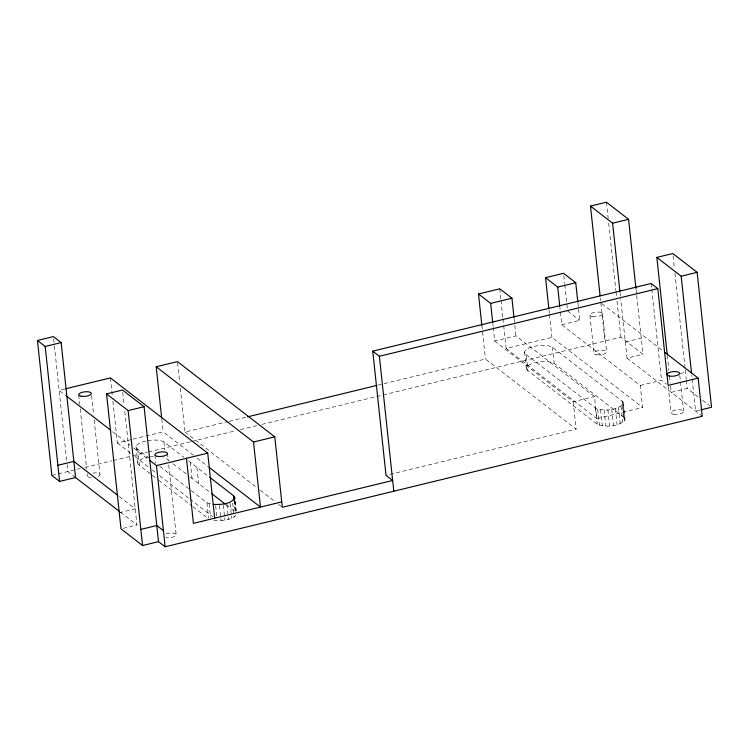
<?xml version="1.0" encoding="UTF-8"?>
<svg xmlns="http://www.w3.org/2000/svg" width="749" height="749" viewBox="0 0 749 749"><rect width="100%" height="100%" fill="white"/><g stroke="black" fill="none" stroke-linecap="round" stroke-linejoin="round"><path stroke-width="0.56" stroke-dasharray="3.75 2.81" d="M526.173 354.52L595.483 408.102C604.209 411.21 617.232 411.042 623.355 403.355L622.091 401.071L552.444 347.227A14.83 5.29 -6.1 0 0 532.576 346.768A14.83 5.29 -6.1 0 0 526.173 354.52L527.895 370.652L597.206 424.234C605.932 427.342 618.955 427.164 625.078 419.477L623.355 403.355M213.793 520.452C221.273 521.032 229.868 520.592 235.851 515.565M64.723 389.012L59.152 390.36L66.886 396.343M493.216 327.341L494.677 341.02L515.949 335.852L594.472 396.558L596.822 418.597L642.605 407.475L640.255 385.435L561.731 324.729L559.906 307.624M561.731 324.729L579.763 320.347L578.425 307.802M112.893 401.136L117.368 442.959L131.88 439.429M133.004 439.167L163.151 431.836L193.448 455.261M503.693 325.543L506.146 348.491L551.929 337.368L642.605 407.475M180.303 388.169L184.994 432.042L228.08 421.575M229.213 421.303L246.215 417.165M377.739 385.211L485.446 359.043L576.131 429.149L386.016 475.343M51.868 475.428L57.186 474.136M58.253 473.874L80.312 468.509M84.862 467.404L112.107 460.785M113.249 460.513L147.31 452.237M148.442 451.956L190.461 441.751M191.594 441.47L235.879 430.712M240.42 429.608L257.45 425.469M261.991 424.365L620.865 337.162L642.988 354.268L627.035 358.144L620.734 299.235M625.312 342.012L641.266 338.136M680.176 373.629L685.494 372.337M494.677 341.02L573.2 401.726L594.472 396.558M640.255 385.435L661.526 380.267L666.498 384.115M119.269 512.728L135.223 508.852L118.726 496.1M698.031 396.82L687.217 388.459L671.263 392.345L670.402 384.274M123.117 528.345L136.945 524.983L124.718 410.621M699.847 410.115L695.596 411.154L691.767 375.286M191.238 490.614L206.949 502.757L212.07 504.33M601.756 303.579L662.584 350.607M702.543 400.303L709.752 405.883M567.602 310.947L579.763 320.347M627.035 358.144L702.234 416.275M527.895 370.652A14.83 5.29 -6.1 0 1 534.299 362.9A14.83 5.29 -6.1 0 1 554.166 363.359L623.814 417.202L625.078 419.477M506.146 348.491L596.822 418.597M184.994 432.042L256.607 487.412M260.278 490.249L274.967 501.605M278.637 504.442L282.307 507.279M197.118 458.098L208.138 466.618M147.675 440.618A14.83 5.29 -6.1 0 1 163.909 441.882L183.964 457.377M188.514 460.907L208.868 476.636M169.283 460.832L165.641 458.014A14.83 5.29 -6.1 0 0 163.451 457.077M172.925 463.65L186.595 474.211M190.237 477.029L210.591 492.767M226.132 504.789L235.28 511.857L234.053 500.332M145.821 440.983A14.83 5.29 -6.1 0 0 137.638 449.175L149.65 458.463M159.818 466.327L190.312 489.902M112.696 431.761L130.064 445.187M133.659 447.968L148.03 459.081M117.368 442.959L131.141 453.604M134.811 456.45L148.583 467.095M152.253 469.932L155.006 472.067M159.603 475.615L188.973 498.328M189.89 499.031L212.847 516.782M137.638 449.175L139.361 465.307L151.373 474.594M152.3 475.306L157.842 479.594M158.769 480.315L192.034 506.034M192.961 506.745L208.671 518.888M75.565 477.534L67.822 471.542L66.83 462.264M120.449 512.232L136.945 524.983M673.042 255.821L674.4 268.507M674.896 273.123L685.129 368.873M685.251 370.025L686.234 379.247M686.356 380.398L687.217 388.459M679.774 375.333L683.603 411.192M667.312 355.326L668.923 370.409M669.54 376.213L670.28 383.123M668.202 386.362L671.038 412.971M651.181 283.487L651.677 288.093M651.799 289.245L661.526 380.267M636.088 289.685L636.575 294.301M636.697 295.452L642.988 354.268M619.994 292.316L620.612 298.083M606.447 202.221L608.188 218.502M608.684 223.155L615.893 290.631M616.024 291.792L616.521 296.445M617.017 301.098L620.865 337.162M623.046 401.998L624.769 418.129M622.662 404.778L624.385 420.91M622.091 401.071L623.814 417.202M621.015 406.192L622.737 422.314M618.515 407.484L620.238 423.606M615.341 408.561L617.073 424.692M602.514 313.485L606.596 351.665M600.342 298.261L600.586 300.564M600.838 302.868L604.911 341.038M611.718 409.366L613.44 425.498M607.879 409.834L609.602 425.966M604.087 409.937L605.81 426.069M600.604 409.666L602.327 425.797M589.959 315.263L594.041 353.434M597.665 409.048L599.397 425.17M595.483 408.102L597.206 424.234M577.938 303.242L578.303 306.669M563.819 275.595L564.671 283.571M564.793 284.714L567.358 308.663M573.2 401.726L576.131 429.149M548.98 309.824L549.354 313.269M549.476 314.411L551.929 337.368M552.444 347.227L554.166 363.359M524.572 351.983L526.294 368.115M514.123 318.746L515.949 335.852M499.761 288.814L500.866 299.141M500.987 300.293L502.832 317.51M502.954 318.653L503.571 324.392M492.851 323.914L493.095 326.199M481.85 325.347L485.446 359.043M235.195 501.465L236.178 510.678M235.008 501.259L236.113 511.633M234.25 500.585L235.607 513.262M232.724 503.15L234.203 516.979M230.112 503.291L231.338 514.806M231.46 515.958L231.703 518.261M226.938 504.367L228.164 515.892M228.286 517.044L228.539 519.347M223.305 505.172L224.541 516.698M224.663 517.849L224.906 520.152M219.466 505.641L220.693 517.166M220.824 518.317L221.067 520.621M215.675 505.744L217.032 518.42M209.14 503.702L210.609 517.522M206.949 502.757L208.55 517.737M196.968 467.442L198.7 483.573M190.34 462.311L192.062 478.442M177.588 362.769L179.685 382.393M167.476 453.314L168.225 460.27M168.722 464.914L176.155 534.496M161.784 419.056L163.151 431.836M163.909 441.882L164.78 449.943M154.921 455.083L155.783 463.2M136.037 446.638L137.76 462.77M122.761 392.317L124.109 404.9M110.412 377.908L112.397 396.493M91.547 395.5L93.653 415.218M94.149 419.861L99.973 474.37M78.739 394.957L79.731 404.235M80.227 408.87L86.669 469.183M87.165 473.827L87.418 476.139M53.647 338.885L54.256 344.606M54.377 345.748L66.708 461.112M139.361 465.307A14.83 5.29 -6.1 0 1 147.544 457.115M150.343 456.6A14.83 5.29 -6.1 0 1 153.245 456.281M92.857 473.068A6.367 2.275 -6.1 0 1 99.814 474.089A6.367 2.275 -6.1 0 1 96.125 477.141M91.275 477.59A6.367 2.275 -6.1 0 1 87.839 474.932M166.016 533.934A6.367 2.275 -6.1 0 1 174.536 533.4A6.367 2.275 -6.1 0 1 174.554 536.49A6.367 2.275 -6.1 0 1 166.025 537.557M596.466 354.717A6.367 2.275 -6.1 0 0 606.596 352.255A6.367 2.275 -6.1 0 0 597.88 350.663A6.367 2.275 -6.1 0 0 596.466 354.717M673.473 414.253A6.367 2.275 -6.1 0 0 683.603 411.791A6.367 2.275 -6.1 0 0 674.886 410.199A6.367 2.275 -6.1 0 0 673.473 414.253M592.384 316.546A6.367 2.275 -6.1 0 0 602.524 314.084A6.367 2.275 -6.1 0 0 593.807 312.492A6.367 2.275 -6.1 0 0 592.384 316.546"/><path stroke-width="1.12" d="M75.565 477.534L59.611 481.41L51.868 475.428L37.45 340.477L53.404 336.601L61.146 342.583L75.565 477.534L119.54 511.53M600.099 295.958L590.493 206.097L606.447 202.221L628.561 219.317L635.957 288.534M37.45 340.477L45.193 346.459L61.146 342.583M590.493 206.097L612.607 223.193L628.561 219.317M65.837 388.74L110.412 377.908L207.726 453.145L214.682 518.196M161.662 417.895L156.195 366.776L177.466 361.608L274.789 436.845L282.307 507.279L392.654 480.474L386.016 475.343L372.749 351.141L651.181 283.487L657.819 288.618L668.155 385.398L698.152 378.105L702.234 416.275L165.145 546.779L158.507 541.658L144.089 406.707L122.518 390.032L106.564 393.908L120.992 528.86L142.553 545.534L158.507 541.658M481.85 325.347L478.499 293.983L499.761 288.814L511.932 298.224L514.001 317.604M548.858 308.682L545.553 277.692L563.576 273.31L575.747 282.71L577.816 302.1M667.19 354.165L656.845 257.394L672.799 253.518L697.132 272.327L711.55 407.269L700.914 409.862M478.499 293.983L490.661 303.392L511.932 298.224M545.553 277.692L557.715 287.092L575.747 282.71M106.564 393.908L128.135 410.583L144.089 406.707M656.845 257.394L681.178 276.203L697.132 272.327M372.749 351.141L379.378 356.271L657.819 288.618M247.357 416.893L376.607 385.482M57.888 465.279L73.842 461.403L117.818 495.398M149.828 460.466L156.466 465.597L207.726 453.145M156.195 366.776L253.518 442.013L274.789 436.845M140.831 529.403L156.784 525.526L163.422 530.657M281.736 501.905L193.411 523.364L186.464 458.313M213.231 504.414C220.468 504.573 230.392 504.648 234.821 498.01L233.557 495.726L209.776 477.338M664.419 352.03L698.152 378.105M209.055 467.329L260.465 507.073L253.518 442.013M211.499 493.469L225.224 504.077M66.886 396.343L110.861 430.338M681.178 276.203L691.514 372.974M612.607 223.193L619.872 291.164M557.715 287.092L559.784 306.481M490.661 303.392L492.73 322.772M379.378 356.271L393.805 491.222M234.512 496.653L234.765 498.956M233.557 495.726L234.053 500.332M156.466 465.597L165.145 546.779M128.135 410.583L142.553 545.534M45.193 346.459L59.611 481.41M669.391 376.082A6.367 2.275 -6.1 0 0 679.521 373.62A6.367 2.275 -6.1 0 0 670.814 372.028A6.367 2.275 -6.1 0 0 669.391 376.082M157.346 456.366A6.367 2.275 -6.1 0 0 167.486 453.903A6.367 2.275 -6.1 0 0 158.769 452.321A6.367 2.275 -6.1 0 0 157.346 456.366M81.173 396.24A6.367 2.275 -6.1 0 0 91.303 393.777A6.367 2.275 -6.1 0 0 82.587 392.186A6.367 2.275 -6.1 0 0 81.173 396.24"/></g></svg>
